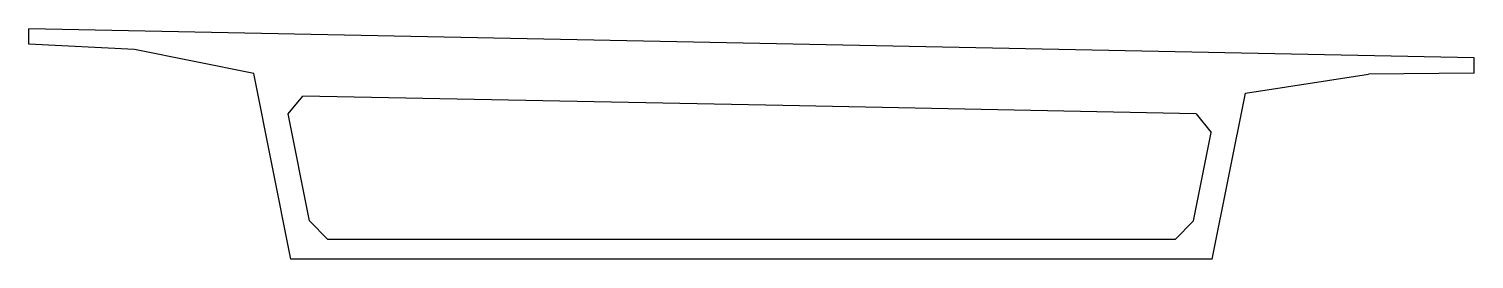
# Model space of a CAD drawing. Header units: millimetres. Extents: x -11735 to 11735, y -3500 to 235.
import ezdxf

# ---------------------------------------------------------------- set-up
doc = ezdxf.new("R2010")
doc.units = ezdxf.units.MM
doc.header["$MEASUREMENT"] = 0
doc.layers.add('INPOLY', color=1, linetype='Continuous')
doc.layers.add('OUTPOLY', color=4, linetype='Continuous')

msp = doc.modelspace()

# ---------------------------------------------------------------- linework, layer by layer
at = {"layer": 'INPOLY'}
for p, q in [((-7525, -1143), (-7284, -855)), ((510, -1010), (-7284, -855)), ((-7178, -2880), (-7525, -1143)), ((7224, -1145), (510, -1010)), ((7224, -1145), (7465, -1445)), ((7178, -2880), (7465, -1445)), ((-7178, -2880), (-6878, -3180)), ((7178, -2880), (6878, -3180)), ((510, -3180), (-6878, -3180)), ((6878, -3180), (510, -3180))]:
    msp.add_line(p, q, dxfattribs=at)
at = {"layer": 'OUTPOLY'}
for p, q in [((11735, -235), (-11735, 235)), ((-11735, -15), (-11735, 235)), ((-10019, -100), (-11735, -15)), ((-8084, -488), (-10019, -100)), ((11735, -485), (11735, -235)), ((-7482, -3500), (-8084, -488)), ((8020, -810), (10020, -500)), ((11735, -485), (10020, -500)), ((7482, -3500), (8020, -810)), ((7482, -3500), (-7482, -3500))]:
    msp.add_line(p, q, dxfattribs=at)

doc.saveas('drawing.dxf')
